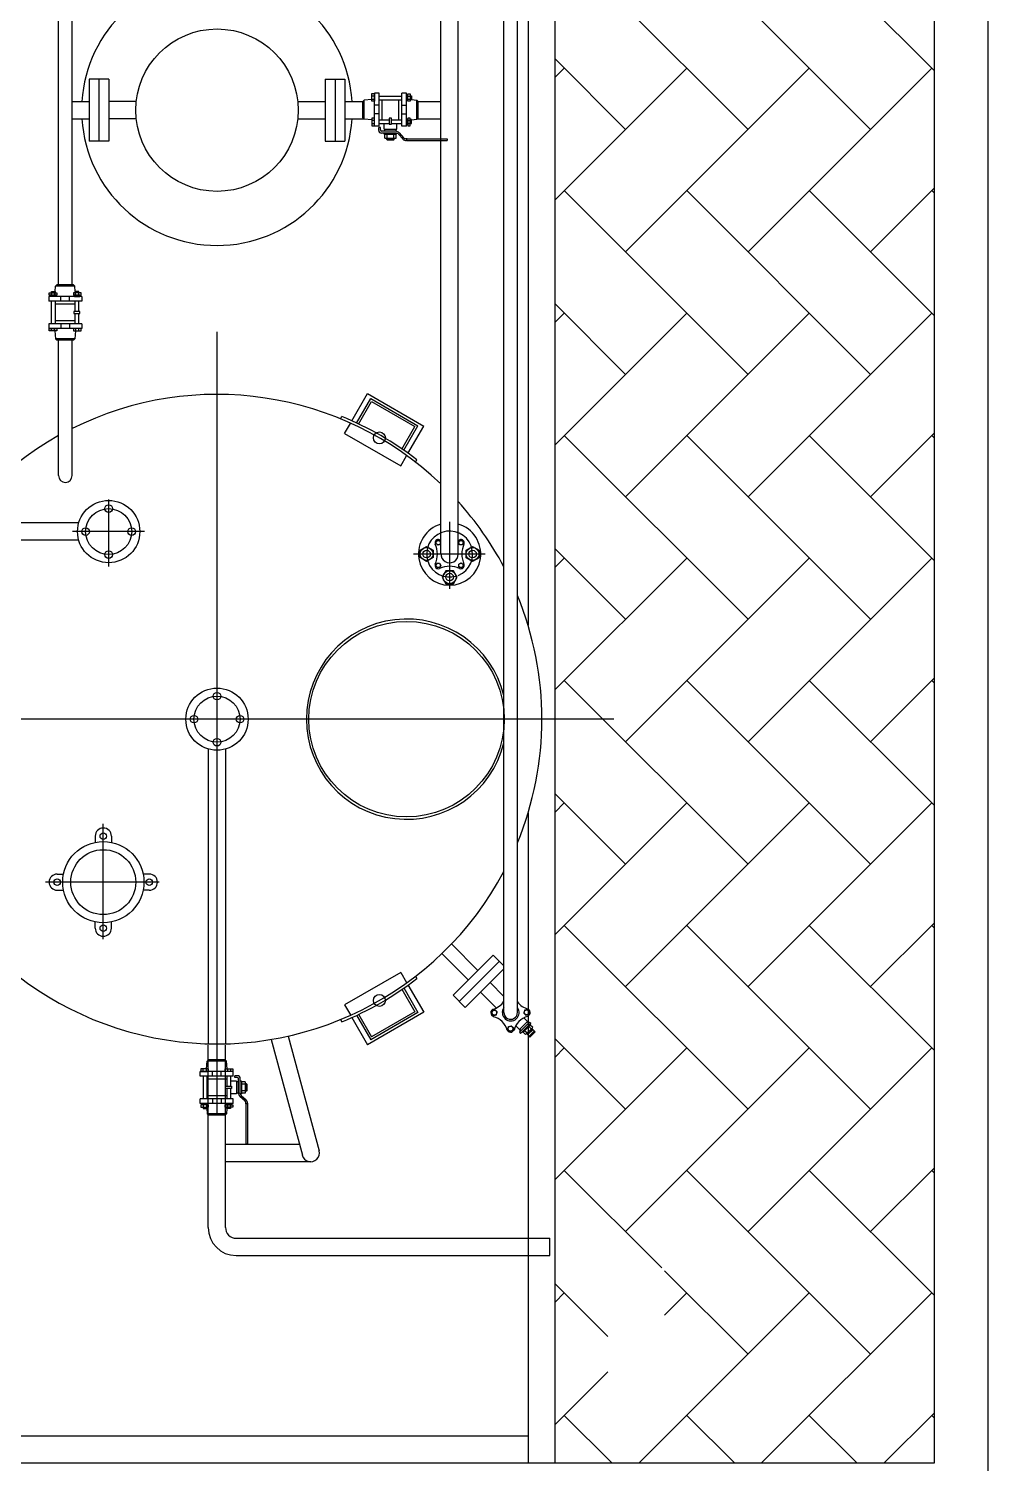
# Model space of a CAD drawing. Extents: x -93062 to 326984, y -142534 to 91021.
# Drawn here: x -12506 to -10734, y 69972 to 72622 of the extents above; entities that cross this region are included whole.
import ezdxf

# ---------------------------------------------------------------- set-up
doc = ezdxf.new("R2010")
doc.units = 0
doc.header["$LTSCALE"] = 1000
doc.header["$MEASUREMENT"] = 0
doc.layers.add('EQUIPMENT', color=8, linetype='Continuous')

# ---------------------------------------------------------------- blocks, each defined once
blk = doc.blocks.new('A$C057769C0')
at = {"layer": 'EQUIPMENT', "linetype": 'Continuous'}
for p, q in [((9150, 9599.5), (9150, 15299.5)), ((9850, 15299.5), (9850, 9599.5)), ((9100, 13051.2), (9100, 11147.9)), ((8233.1, 11776.9), (8233.1, 12422.2)), ((8258.1, 11776.9), (8258.1, 12422.2)), ((9166.9, 12403.4), (9506.3, 12064)), ((9393.1, 12403.4), (9732.5, 12064)), ((9619.4, 12403.4), (9850, 12172.8)), ((9150, 12194), (9280, 12064)), ((9150, 12160.2), (9166.9, 12177.1)), ((9150, 11934), (9393.1, 12177.1)), ((9280, 11837.7), (9619.4, 12177.1)), ((9506.3, 11837.7), (9845.7, 12177.1)), ((8950.5, 12046.6), (8950.5, 12043.3)), ((9732.5, 11837.7), (9850, 11955.1)), ((9166.9, 11950.8), (9506.3, 11611.4)), ((9393.1, 11950.8), (9732.5, 11611.4)), ((9619.4, 11950.8), (9850, 11720.3)), ((9845.7, 11950.8), (9850, 11946.5)), ((9150, 11741.4), (9280, 11611.4)), ((9150, 11707.7), (9166.9, 11724.6)), ((9150, 11481.4), (9393.1, 11724.6)), ((9280, 11385.2), (9619.4, 11724.6)), ((9506.3, 11385.2), (9845.7, 11724.6)), ((8233.1, 11424.3), (8233.1, 11674.6)), ((8258.1, 11424.3), (8258.1, 11674.6)), ((9166.9, 11498.3), (9506.3, 11158.9)), ((9393.1, 11498.3), (9732.5, 11158.9)), ((9619.4, 11498.3), (9850, 11267.7)), ((9732.5, 11385.2), (9850, 11502.6)), ((9845.7, 11498.3), (9850, 11494)), ((8900.7, 11286.6), (8912.7, 11293.6)), ((8912.7, 11293.6), (8924.7, 11286.6)), ((8930.2, 11302.6), (8934.2, 11304.9)), ((8930.2, 11298), (8930.2, 11302.6)), ((8934.2, 11295.7), (8930.2, 11298)), ((8934.2, 11304.9), (8938.2, 11302.6)), ((8938.2, 11298), (8934.2, 11295.7)), ((8938.2, 11302.6), (8938.2, 11298)), ((8971.6, 11300.3), (8973.9, 11304.3)), ((8973.9, 11296.3), (8971.6, 11300.3)), ((8973.9, 11304.3), (8978.5, 11304.3)), ((8978.5, 11296.3), (8973.9, 11296.3)), ((8978.5, 11304.3), (8980.8, 11300.3)), ((8980.8, 11300.3), (8978.5, 11296.3)), ((8985.7, 11286.3), (8997.7, 11293.2)), ((8997.7, 11293.2), (9009.7, 11286.3)), ((8900.7, 11272.8), (8900.7, 11286.6)), ((8912.7, 11265.9), (8900.7, 11272.8)), ((8924.7, 11272.8), (8912.7, 11265.9)), ((8924.7, 11286.6), (8924.7, 11272.8)), ((8985.7, 11272.4), (8985.7, 11286.3)), ((8997.7, 11265.5), (8985.7, 11272.4)), ((9009.7, 11272.4), (8997.7, 11265.5)), ((9009.7, 11286.3), (9009.7, 11272.4)), ((9150, 11288.9), (9280, 11158.9)), ((9150, 11255.1), (9166.9, 11272)), ((9150, 11028.9), (9393.1, 11272)), ((9280, 10932.6), (9619.4, 11272)), ((9506.3, 10932.6), (9845.7, 11272)), ((8929.6, 11258.3), (8931.9, 11262.3)), ((8931.9, 11254.3), (8929.6, 11258.3)), ((8931.9, 11262.3), (8936.5, 11262.3)), ((8936.5, 11254.3), (8931.9, 11254.3)), ((8936.5, 11262.3), (8938.8, 11258.3)), ((8938.8, 11258.3), (8936.5, 11254.3)), ((8948.5, 11248.6), (8941.5, 11236.6)), ((8962.3, 11248.6), (8948.5, 11248.6)), ((8969.2, 11236.6), (8962.3, 11248.6)), ((8972.2, 11260.6), (8976.2, 11262.9)), ((8972.2, 11256), (8972.2, 11260.6)), ((8976.2, 11253.7), (8972.2, 11256)), ((8976.2, 11262.9), (8980.2, 11260.6)), ((8980.2, 11256), (8976.2, 11253.7)), ((8980.2, 11260.6), (8980.2, 11256)), ((8941.5, 11236.6), (8948.5, 11224.6)), ((8948.5, 11224.6), (8962.3, 11224.6)), ((8962.3, 11224.6), (8969.2, 11236.6)), ((9166.9, 11045.7), (9506.3, 10706.3)), ((9393.1, 11045.7), (9732.5, 10706.3)), ((9619.4, 11045.7), (9850, 10815.2)), ((9732.5, 10932.6), (9850, 11050)), ((9845.7, 11045.7), (9850, 11041.4)), ((9150, 10836.3), (9280, 10706.3)), ((9150, 10802.6), (9166.9, 10819.5)), ((9150, 10576.3), (9393.1, 10819.5)), ((9280, 10480.1), (9619.4, 10819.5)), ((9506.3, 10480.1), (9845.7, 10819.5)), ((9100, 10800.8), (9100, 9599.5)), ((9166.9, 10593.2), (9506.3, 10253.8)), ((9393.1, 10593.2), (9732.5, 10253.8)), ((9619.4, 10593.2), (9850, 10362.6)), ((9732.5, 10480.1), (9850, 10597.5)), ((9845.7, 10593.2), (9850, 10588.9)), ((9085.7, 10397.6), (9085.7, 10402.5)), ((9150, 10383.8), (9280, 10253.8)), ((9150, 10350), (9166.9, 10366.9)), ((9150, 10123.8), (9393.1, 10366.9)), ((9280, 10027.5), (9619.4, 10366.9)), ((9506.3, 10027.5), (9845.7, 10366.9)), ((8677.8, 10188.7), (8541.2, 10188.7)), ((8698.6, 10156.7), (8541.2, 10156.7)), ((9166.9, 10140.6), (9347.1, 9960.4)), ((9393.1, 10140.6), (9732.5, 9801.2)), ((9619.4, 10140.6), (9850, 9910.1)), ((9732.5, 10027.5), (9850, 10144.9)), ((9845.7, 10140.6), (9850, 10136.3)), ((8561.2, 10015.3), (9140, 10015.3)), ((9140, 9983.3), (9140, 10015.3)), ((8561.2, 9983.3), (9140, 9983.3)), ((9352.2, 9955.3), (9506.3, 9801.2)), ((9150, 9931.2), (9247.2, 9834)), ((9150, 9897.5), (9166.9, 9914.4)), ((9304.6, 9599.5), (9619.4, 9914.4)), ((9352.2, 9873.4), (9393.1, 9914.4)), ((9530.8, 9599.5), (9845.7, 9914.4)), ((9150, 9671.2), (9247.2, 9768.4)), ((9166.9, 9688.1), (9255.4, 9599.5)), ((9393.1, 9688.1), (9481.7, 9599.5)), ((9619.4, 9688.1), (9708, 9599.5)), ((9757.1, 9599.5), (9850, 9692.4)), ((9845.7, 9688.1), (9850, 9683.8)), ((9100, 9649.5), (7000, 9649.5)), ((9850, 9599.5), (6950, 9599.5))]:
    blk.add_line(p, q, dxfattribs=at)
at = {"layer": 'EQUIPMENT'}
for p, q in [((9055.5, 10432.3), (9055.5, 13766.8)), ((9080.5, 10432.9), (9080.5, 13767.3)), ((8939.2, 11280.2), (8939.2, 12919.7)), ((8971.2, 11279.3), (8971.2, 12919.7)), ((8325.6, 12157), (8289.6, 12157)), ((8289.6, 12157), (8289.6, 12042)), ((8307.6, 12157), (8307.6, 12042)), ((8325.6, 12157), (8325.6, 12042)), ((8725.6, 12157), (8725.6, 12042)), ((8725.6, 12157), (8761.6, 12157)), ((8743.6, 12157), (8743.6, 12042)), ((8761.6, 12157), (8761.6, 12042)), ((8258.1, 12115.5), (8289.6, 12115.5)), ((8376.5, 12115.5), (8325.6, 12115.5)), ((8674.8, 12115.5), (8725.6, 12115.5)), ((8761.6, 12115.5), (8797.3, 12115.5)), ((8894.7, 12115.5), (8939.2, 12115.5)), ((8258.1, 12083.5), (8289.6, 12083.5)), ((8376.5, 12083.5), (8325.6, 12083.5)), ((8674.8, 12083.5), (8725.6, 12083.5)), ((8761.6, 12083.5), (8797.3, 12083.5)), ((8894.7, 12083.5), (8939.2, 12083.5)), ((8325.6, 12042), (8289.6, 12042)), ((8725.6, 12042), (8761.6, 12042)), ((8525.6, 10246.9), (8525.6, 11689.7)), ((8774.4, 11525.2), (8803.7, 11575.9)), ((8783.4, 11521.2), (8809.6, 11566.7)), ((8787, 11519.6), (8811.1, 11561.2)), ((8803.7, 11575.9), (8907.6, 11515.9)), ((8809.6, 11566.7), (8896.6, 11516.4)), ((8811.1, 11561.2), (8891.2, 11515)), ((8753.7, 11529.3), (8756.2, 11533.7)), ((8761.2, 11502.3), (8771.9, 11520.8)), ((8867.1, 11473.3), (8891.2, 11515)), ((8870.4, 11471), (8896.6, 11516.4)), ((8878.3, 11465.2), (8907.6, 11515.9)), ((8761.2, 11502.3), (8865.1, 11442.3)), ((8865.1, 11442.3), (8875.8, 11460.8)), ((8892.2, 11449.3), (8894.8, 11453.7)), ((8325.5, 11380.3), (8325.5, 11256.6)), ((8270.3, 11336.9), (8029.9, 11336.9)), ((8391.5, 11320.9), (8258.7, 11320.9)), ((8955.2, 11338.7), (8955.2, 11215)), ((8270.3, 11304.9), (7820, 11304.9)), ((9021.1, 11279.3), (8888.4, 11279.3)), ((9258.5, 10974.5), (7957.5, 10974.5)), ((8591.6, 10974.3), (8458.8, 10974.3)), ((8509.6, 10374.5), (8509.6, 10919.1)), ((8541.6, 10374.5), (8541.6, 10919.1)), ((8315.6, 10567.8), (8315.6, 10780.9)), ((8300.6, 10758.2), (8300.6, 10746.7)), ((8330.6, 10758.2), (8330.6, 10746.7)), ((8230.6, 10688.2), (8242.1, 10688.2)), ((8400.6, 10688.2), (8389.1, 10688.2)), ((8418.8, 10673.2), (8208.8, 10673.2)), ((8230.6, 10658.2), (8242.1, 10658.2)), ((8400.6, 10658.2), (8389.1, 10658.2)), ((8300.6, 10588.2), (8300.6, 10599.7)), ((8330.6, 10588.2), (8330.6, 10599.7)), ((8958.6, 10559), (9007.5, 10510.1)), ((8940.9, 10541.3), (8989.8, 10492.4)), ((8961.6, 10464.1), (9035.8, 10538.4)), ((8972.9, 10452.8), (9047.1, 10527.1)), ((9035.8, 10538.4), (9055.5, 10518.7)), ((8865.1, 10506.4), (8761.2, 10446.4)), ((8865.1, 10506.4), (8875.8, 10487.8)), ((8892.2, 10499.3), (8894.8, 10495)), ((8984.2, 10441.5), (9055.5, 10512.8)), ((8867.1, 10475.3), (8891.2, 10433.7)), ((8870.4, 10477.7), (8896.6, 10432.2)), ((8878.3, 10483.4), (8907.6, 10432.7)), ((8761.2, 10446.4), (8771.9, 10427.8)), ((8961.6, 10464.1), (8984.2, 10441.5)), ((8753.7, 10419.3), (8756.2, 10415)), ((8774.4, 10423.4), (8803.7, 10372.7)), ((8783.4, 10427.4), (8809.6, 10382)), ((8787, 10429.1), (8811.1, 10387.4)), ((8907.6, 10432.7), (8803.7, 10372.7)), ((8896.6, 10432.2), (8809.6, 10382)), ((8891.2, 10433.7), (8811.1, 10387.4)), ((8509.2, 10035.3), (8509.2, 10372.1)), ((8541.2, 10035.3), (8541.2, 10372.1)), ((8625.8, 10382.7), (8683.2, 10168.5)), ((8657.2, 10388.9), (8714.1, 10176.8)), ((8582.2, 10189.3), (8578.9, 10189.3))]:
    blk.add_line(p, q, dxfattribs=at)
at = {"layer": 'EQUIPMENT', "ltscale": 8}
for p, q in [((8797.3, 12118), (8794.8, 12115.5)), ((8794.8, 12085), (8794.8, 12115.5)), ((8811.7, 12119.2), (8797.3, 12118)), ((8797.3, 12082.7), (8797.3, 12118)), ((8811.7, 12130), (8816.2, 12130)), ((8811.7, 12116), (8811.7, 12130)), ((8816.2, 12116), (8811.7, 12116)), ((8811.8, 12125.8), (8815.9, 12125.8)), ((8812.1, 12119.9), (8815.9, 12119.9)), ((8816.2, 12130), (8816.2, 12116)), ((8816.3, 12119.6), (8816.2, 12119.6)), ((8825, 12130.9), (8816.3, 12130.9)), ((8816.3, 12069.8), (8816.3, 12130.9)), ((8825, 12069.8), (8825, 12130.9)), ((8825, 12125.4), (8867, 12125.4)), ((8825, 12118.4), (8867, 12118.4)), ((8830.5, 12081.9), (8830.5, 12118.4)), ((8861.5, 12081.9), (8861.5, 12118.4)), ((8875.6, 12130.9), (8867, 12130.9)), ((8867, 12069.8), (8867, 12130.9)), ((8875.6, 12069.8), (8875.6, 12130.9)), ((8875.6, 12119.6), (8882.3, 12119.1)), ((8875.7, 12127.7), (8877.6, 12127.7)), ((8875.7, 12117.6), (8875.7, 12127.7)), ((8877.6, 12117.6), (8875.7, 12117.6)), ((8877.6, 12127.7), (8877.6, 12117.6)), ((8877.8, 12129.9), (8882.3, 12129.9)), ((8877.8, 12115.9), (8877.8, 12129.9)), ((8882.3, 12115.9), (8877.8, 12115.9)), ((8877.9, 12125.6), (8882.1, 12125.6)), ((8878.2, 12119.7), (8882, 12119.7)), ((8882.3, 12129.9), (8882.3, 12115.9)), ((8882.3, 12125.7), (8884.8, 12125.7)), ((8884.8, 12118.7), (8882.3, 12118.7)), ((8884.8, 12125.7), (8884.8, 12118.7)), ((8884.8, 12118.9), (8894.7, 12118)), ((8894.7, 12082.7), (8894.7, 12118)), ((8894.7, 12118), (8897.1, 12115.5)), ((8897.1, 12085), (8897.1, 12115.5)), ((8825, 12108.4), (8816.3, 12108.4)), ((8825, 12092.4), (8816.3, 12092.4)), ((8867, 12108.4), (8875.6, 12108.4)), ((8867, 12092.4), (8875.6, 12092.4)), ((8797.3, 12082.7), (8794.8, 12085)), ((8811.7, 12081.5), (8797.3, 12082.7)), ((8811.7, 12084.7), (8811.7, 12070.7)), ((8816.2, 12084.7), (8811.7, 12084.7)), ((8811.7, 12070.7), (8816.2, 12070.7)), ((8811.8, 12074.9), (8815.9, 12074.9)), ((8812.1, 12080.8), (8815.9, 12080.8)), ((8816.2, 12070.7), (8816.2, 12084.7)), ((8816.3, 12081.1), (8816.2, 12081.1)), ((8825, 12069.8), (8816.3, 12069.8)), ((8827.5, 12067.2), (8824.2, 12067.2)), ((8824.2, 12062), (8824.2, 12067.2)), ((8825, 12081.9), (8843.7, 12081.9)), ((8825, 12074.9), (8843.7, 12074.9)), ((8827.5, 12062.9), (8827.5, 12067.2)), ((8855.7, 12060.4), (8830, 12060.4)), ((8834.3, 12064.2), (8834.3, 12074.9)), ((8834.3, 12064.2), (8857.6, 12064.2)), ((8835.6, 12060.4), (8835.6, 12064.2)), ((8847.9, 12084.4), (8843.7, 12084.4)), ((8843.7, 12084.4), (8843.7, 12073.5)), ((8843.7, 12073.5), (8847.9, 12073.5)), ((8847.9, 12073.5), (8847.9, 12084.4)), ((8847.9, 12081.9), (8867, 12081.9)), ((8847.9, 12074.9), (8867, 12074.9)), ((8856.3, 12060.4), (8856.3, 12064.2)), ((8857.6, 12064.2), (8857.6, 12074.9)), ((8875.6, 12069.8), (8867, 12069.8)), ((8875.6, 12081.1), (8875.7, 12081.1)), ((8877.6, 12083.1), (8875.7, 12083.1)), ((8875.7, 12083.1), (8875.7, 12073)), ((8875.7, 12073), (8877.6, 12073)), ((8877.6, 12073), (8877.6, 12083.1)), ((8877.8, 12084.8), (8877.8, 12070.8)), ((8882.3, 12084.8), (8877.8, 12084.8)), ((8877.8, 12070.8), (8882.3, 12070.8)), ((8877.9, 12075.1), (8882.1, 12075.1)), ((8878.2, 12081), (8882, 12081)), ((8882.3, 12070.8), (8882.3, 12084.8)), ((8884.8, 12082), (8882.3, 12082)), ((8882.3, 12075), (8884.8, 12075)), ((8884.8, 12081.8), (8894.7, 12082.7)), ((8884.8, 12075), (8884.8, 12082)), ((8894.7, 12082.7), (8897.1, 12085)), ((8857, 12057.1), (8829.2, 12057.1)), ((8834.5, 12054.9), (8834.5, 12057.1)), ((8834.5, 12054.9), (8857.4, 12054.9)), ((8835.6, 12047.9), (8835.6, 12054.9)), ((8835.6, 12047.9), (8856.3, 12047.9)), ((8839, 12045.5), (8839, 12047.9)), ((8839, 12045.5), (8852.8, 12045.5)), ((8839, 12045.5), (8839.9, 12044.7)), ((8839.7, 12047.9), (8839.7, 12054.9)), ((8839.9, 12044.7), (8839.9, 12047.9)), ((8839.9, 12044.7), (8851.9, 12044.7)), ((8851.9, 12044.7), (8851.9, 12047.9)), ((8852.8, 12045.5), (8851.9, 12044.7)), ((8852.1, 12047.9), (8852.1, 12054.9)), ((8852.8, 12045.5), (8852.8, 12047.9)), ((8856.3, 12047.9), (8856.3, 12054.9)), ((8857.4, 12054.9), (8857.4, 12057.1)), ((8860.6, 12055.4), (8868.9, 12046.3)), ((8861.9, 12057.6), (8870.3, 12048.3)), ((8875.9, 12046.6), (8874, 12046.6)), ((8875.9, 12043.3), (8875.2, 12043.3)), ((8875.9, 12042.5), (8875.9, 12047.5)), ((8875.9, 12046.6), (8950.5, 12046.6)), ((8875.9, 12043.3), (8950.5, 12043.3)), ((8226.7, 11764.6), (8227.5, 11774.4)), ((8227.5, 11774.4), (8230, 11776.9)), ((8262.9, 11774.4), (8227.5, 11774.4)), ((8260.6, 11776.9), (8230, 11776.9)), ((8262.9, 11774.4), (8260.6, 11776.9)), ((8263.7, 11764.6), (8262.9, 11774.4)), ((8214.7, 11755.4), (8214.7, 11746.8)), ((8275.7, 11755.4), (8214.7, 11755.4)), ((8275.7, 11746.8), (8214.7, 11746.8)), ((8215.7, 11757.5), (8215.7, 11762)), ((8215.7, 11762), (8229.7, 11762)), ((8229.7, 11757.5), (8215.7, 11757.5)), ((8217.8, 11755.5), (8217.8, 11757.4)), ((8217.8, 11757.4), (8228, 11757.4)), ((8228, 11755.5), (8217.8, 11755.5)), ((8219.8, 11762.1), (8219.8, 11764.6)), ((8219.8, 11764.6), (8226.8, 11764.6)), ((8220, 11757.7), (8220, 11761.8)), ((8220.1, 11704.8), (8220.1, 11746.8)), ((8225.9, 11755.4), (8226.5, 11762)), ((8225.9, 11758), (8225.9, 11761.8)), ((8226.8, 11764.6), (8226.8, 11762.1)), ((8227.1, 11704.8), (8227.1, 11746.8)), ((8228, 11757.4), (8228, 11755.5)), ((8229.7, 11762), (8229.7, 11757.5)), ((8237.2, 11746.8), (8237.2, 11755.4)), ((8253.2, 11746.8), (8253.2, 11755.4)), ((8274.7, 11762), (8260.7, 11762)), ((8260.7, 11762), (8260.7, 11757.5)), ((8260.7, 11757.5), (8274.7, 11757.5)), ((8262.4, 11757.4), (8262.4, 11755.5)), ((8272.5, 11757.4), (8262.4, 11757.4)), ((8262.4, 11755.5), (8272.5, 11755.5)), ((8263.6, 11764.6), (8263.6, 11762.1)), ((8270.6, 11764.6), (8263.6, 11764.6)), ((8263.6, 11727.7), (8263.6, 11746.8)), ((8264.4, 11755.4), (8264.4, 11755.5)), ((8264.5, 11758), (8264.5, 11761.8)), ((8270.4, 11757.7), (8270.4, 11761.8)), ((8270.6, 11762.1), (8270.6, 11764.6)), ((8270.6, 11727.7), (8270.6, 11746.8)), ((8272.5, 11755.5), (8272.5, 11757.4)), ((8274.7, 11757.5), (8274.7, 11762)), ((8275.7, 11755.4), (8275.7, 11746.8)), ((8263.6, 11741.3), (8227.1, 11741.3)), ((8261.2, 11727.7), (8261.2, 11723.5)), ((8272.1, 11727.7), (8261.2, 11727.7)), ((8261.2, 11723.5), (8272.1, 11723.5)), ((8263.6, 11704.8), (8263.6, 11723.5)), ((8270.6, 11704.8), (8270.6, 11723.5)), ((8272.1, 11723.5), (8272.1, 11727.7)), ((8214.7, 11704.8), (8214.7, 11696.1)), ((8275.7, 11704.8), (8214.7, 11704.8)), ((8275.7, 11696.1), (8214.7, 11696.1)), ((8215.6, 11691.5), (8215.6, 11696)), ((8215.6, 11696), (8229.6, 11696)), ((8229.6, 11691.5), (8215.6, 11691.5)), ((8219.7, 11691.6), (8219.7, 11695.7)), ((8225.6, 11691.8), (8225.6, 11695.7)), ((8225.9, 11696.1), (8226, 11696)), ((8226.3, 11691.5), (8227.5, 11677.1)), ((8263.6, 11710.3), (8227.1, 11710.3)), ((8229.6, 11696), (8229.6, 11691.5)), ((8237.2, 11704.8), (8237.2, 11696.1)), ((8253.2, 11704.8), (8253.2, 11696.1)), ((8274.8, 11696), (8260.8, 11696)), ((8260.8, 11696), (8260.8, 11691.5)), ((8260.8, 11691.5), (8274.8, 11691.5)), ((8264.1, 11691.5), (8262.9, 11677.1)), ((8264.4, 11696.1), (8264.4, 11696)), ((8264.8, 11691.8), (8264.8, 11695.7)), ((8270.7, 11691.6), (8270.7, 11695.7)), ((8274.8, 11691.5), (8274.8, 11696)), ((8275.7, 11704.8), (8275.7, 11696.1)), ((8262.9, 11677.1), (8227.5, 11677.1)), ((8227.5, 11677.1), (8230, 11674.6)), ((8260.6, 11674.6), (8230, 11674.6)), ((8262.9, 11677.1), (8260.6, 11674.6)), ((9042.2, 10440), (9012.5, 10469.8)), ((9055.5, 10462.2), (9030.2, 10487.5)), ((9058.8, 10423.4), (9058.8, 10423.5)), ((8506.3, 10328.1), (8507.5, 10342.5)), ((8507.5, 10342.5), (8510, 10344.9)), ((8542.9, 10342.5), (8507.5, 10342.5)), ((8540.6, 10344.9), (8510, 10344.9)), ((8542.9, 10342.5), (8540.6, 10344.9)), ((8544.1, 10328.1), (8542.9, 10342.5)), ((8494.7, 10314.8), (8494.7, 10323.4)), ((8555.7, 10323.4), (8494.7, 10323.4)), ((8555.7, 10314.8), (8494.7, 10314.8)), ((8495.6, 10328.1), (8495.6, 10323.6)), ((8509.6, 10328.1), (8495.6, 10328.1)), ((8495.6, 10323.6), (8509.6, 10323.6)), ((8499.7, 10327.9), (8499.7, 10323.8)), ((8500.1, 10314.8), (8500.1, 10272.8)), ((8505.6, 10327.7), (8505.6, 10323.9)), ((8505.9, 10323.4), (8506, 10323.6)), ((8507.1, 10314.8), (8507.1, 10272.8)), ((8509.6, 10323.6), (8509.6, 10328.1)), ((8517.2, 10314.8), (8517.2, 10323.4)), ((8533.2, 10314.8), (8533.2, 10323.4)), ((8540.8, 10328.1), (8554.8, 10328.1)), ((8540.8, 10323.6), (8540.8, 10328.1)), ((8554.8, 10323.6), (8540.8, 10323.6)), ((8543.6, 10314.8), (8543.6, 10296)), ((8544.4, 10323.4), (8544.4, 10323.6)), ((8544.8, 10327.7), (8544.8, 10323.9)), ((8550.6, 10314.8), (8550.6, 10296)), ((8550.7, 10327.9), (8550.7, 10323.8)), ((8554.8, 10328.1), (8554.8, 10323.6)), ((8555.7, 10314.8), (8555.7, 10323.4)), ((8558.4, 10312.3), (8558.4, 10315.6)), ((8563.5, 10315.6), (8558.4, 10315.6)), ((8562.7, 10312.3), (8558.4, 10312.3)), ((8568.5, 10282.8), (8568.5, 10310.6)), ((8543.6, 10309.3), (8507.1, 10309.3)), ((8541.2, 10291.8), (8541.2, 10296)), ((8541.2, 10296), (8552.1, 10296)), ((8552.1, 10291.8), (8541.2, 10291.8)), ((8543.6, 10291.8), (8543.6, 10272.8)), ((8561.3, 10305.4), (8550.6, 10305.4)), ((8550.6, 10291.8), (8550.6, 10272.8)), ((8552.1, 10296), (8552.1, 10291.8)), ((8561.3, 10305.4), (8561.3, 10282.2)), ((8565.2, 10304.2), (8561.3, 10304.2)), ((8565.2, 10284), (8565.2, 10309.8)), ((8570.6, 10305.3), (8568.5, 10305.3)), ((8570.6, 10305.3), (8570.6, 10282.4)), ((8577.6, 10304.2), (8570.6, 10304.2)), ((8577.6, 10300.1), (8570.6, 10300.1)), ((8577.6, 10287.6), (8570.6, 10287.6)), ((8577.6, 10304.2), (8577.6, 10283.5)), ((8580.1, 10300.7), (8577.6, 10300.7)), ((8580.8, 10299.8), (8577.6, 10299.8)), ((8580.8, 10287.9), (8577.6, 10287.9)), ((8580.1, 10286.9), (8577.6, 10286.9)), ((8580.1, 10300.7), (8580.1, 10286.9)), ((8580.1, 10300.7), (8580.8, 10299.8)), ((8580.1, 10286.9), (8580.8, 10287.9)), ((8580.8, 10299.8), (8580.8, 10287.9)), ((8494.7, 10264.2), (8494.7, 10272.8)), ((8555.7, 10272.8), (8494.7, 10272.8)), ((8555.7, 10264.2), (8494.7, 10264.2)), ((8495.7, 10262), (8495.7, 10257.5)), ((8509.7, 10262), (8495.7, 10262)), ((8495.7, 10257.5), (8509.7, 10257.5)), ((8497.8, 10264), (8497.8, 10262.2)), ((8508, 10264), (8497.8, 10264)), ((8497.8, 10262.2), (8508, 10262.2)), ((8499.8, 10257.4), (8499.8, 10255)), ((8500, 10261.8), (8500, 10257.7)), ((8505.9, 10264.2), (8506.5, 10257.5)), ((8505.9, 10261.6), (8505.9, 10257.8)), ((8506.8, 10255), (8506.8, 10257.4)), ((8543.6, 10278.3), (8507.1, 10278.3)), ((8508, 10262.2), (8508, 10264)), ((8509.7, 10257.5), (8509.7, 10262)), ((8517.2, 10272.8), (8517.2, 10264.2)), ((8533.2, 10272.8), (8533.2, 10264.2)), ((8540.7, 10262), (8554.7, 10262)), ((8540.7, 10257.5), (8540.7, 10262)), ((8554.7, 10257.5), (8540.7, 10257.5)), ((8542.4, 10262.2), (8542.4, 10264)), ((8542.4, 10264), (8552.5, 10264)), ((8552.5, 10262.2), (8542.4, 10262.2)), ((8543.6, 10255), (8543.6, 10257.4)), ((8544.4, 10264.2), (8544.4, 10264)), ((8544.5, 10261.6), (8544.5, 10257.8)), ((8550.4, 10261.8), (8550.4, 10257.7)), ((8561.3, 10282.2), (8550.6, 10282.2)), ((8550.6, 10257.4), (8550.6, 10255)), ((8552.5, 10264), (8552.5, 10262.2)), ((8554.7, 10262), (8554.7, 10257.5)), ((8555.7, 10264.2), (8555.7, 10272.8)), ((8565.2, 10283.5), (8561.3, 10283.5)), ((8567.9, 10277.9), (8577.3, 10269.4)), ((8570.6, 10282.4), (8568.5, 10282.4)), ((8570.1, 10279.1), (8579.3, 10270.9)), ((8577.6, 10283.5), (8570.6, 10283.5)), ((8583, 10263.9), (8578.1, 10263.9)), ((8578.9, 10263.9), (8578.9, 10265.8)), ((8578.9, 10263.9), (8578.9, 10189.3)), ((8582.2, 10263.9), (8582.2, 10264.5)), ((8582.2, 10263.9), (8582.2, 10189.3)), ((8499.8, 10255), (8506.8, 10255)), ((8506.7, 10255), (8507.5, 10245.1)), ((8542.9, 10245.1), (8507.5, 10245.1)), ((8507.5, 10245.1), (8510, 10242.7)), ((8540.6, 10242.7), (8510, 10242.7)), ((8542.9, 10245.1), (8540.6, 10242.7)), ((8543.7, 10255), (8542.9, 10245.1)), ((8550.6, 10255), (8543.6, 10255))]:
    blk.add_line(p, q, dxfattribs=at)
at = {"layer": 'EQUIPMENT', "ltscale": 5}
for p, q in [((9034.1, 10435.8), (9032.7, 10430.6)), ((9032.7, 10430.6), (9036.6, 10426.8)), ((9032.7, 10428), (9036.1, 10424.7)), ((9032.9, 10436.4), (9034.9, 10438.4)), ((9039.3, 10437.2), (9034.1, 10435.8)), ((9036.6, 10426.8), (9041.7, 10428.2)), ((9043.1, 10433.4), (9039.3, 10437.2)), ((9041.7, 10428.2), (9043.1, 10433.4)), ((9093.6, 10436.4), (9092.2, 10431.2)), ((9092.2, 10431.2), (9096, 10427.4)), ((9099.1, 10416), (9092.2, 10422.8)), ((9098.8, 10437.8), (9093.6, 10436.4)), ((9096, 10427.4), (9101.2, 10428.8)), ((9102.6, 10434), (9098.8, 10437.8)), ((9102.4, 10428.1), (9099.3, 10425)), ((9100.3, 10438.8), (9102.6, 10436.6)), ((9101.2, 10428.8), (9102.6, 10434)), ((9061.5, 10399.6), (9063.8, 10397.3)), ((9062.5, 10401.1), (9063.9, 10406.3)), ((9066.3, 10397.3), (9062.5, 10401.1)), ((9063.9, 10406.3), (9069, 10407.8)), ((9071.5, 10398.8), (9066.3, 10397.3)), ((9069, 10407.8), (9072.9, 10404)), ((9072.9, 10404), (9071.5, 10398.8)), ((9074.2, 10399.6), (9072.2, 10397.6)), ((9084.3, 10401.1), (9077.4, 10407.9)), ((9102.8, 10414.8), (9084, 10395.8)), ((9084, 10395.8), (9086.1, 10393.7)), ((9099.1, 10416), (9084.3, 10401.1)), ((9087.5, 10399.4), (9085.1, 10401.8)), ((9104.9, 10412.7), (9086.1, 10393.7)), ((9090.4, 10395.2), (9089, 10396.6)), ((9090.4, 10395.2), (9104.9, 10409.9)), ((9095.5, 10391.5), (9091.1, 10395.9)), ((9098.2, 10394.1), (9093.7, 10398.6)), ((9095.5, 10391.5), (9108.7, 10404.8)), ((9097.4, 10393.3), (9103.6, 10387.1)), ((9099.3, 10392.1), (9097.7, 10393.7)), ((9100.7, 10412.7), (9098.2, 10415.2)), ((9100.4, 10392.3), (9098.3, 10394.3)), ((9099.3, 10392.1), (9108.1, 10401)), ((9099.3, 10392.1), (9100.4, 10392.3)), ((9100.4, 10392.3), (9108, 10400)), ((9106.1, 10402.1), (9101.6, 10406.6)), ((9102.8, 10414.8), (9104.9, 10412.7)), ((9111.9, 10398.3), (9103, 10389.3)), ((9104.9, 10409.9), (9103.5, 10411.3)), ((9113.3, 10396.9), (9103.6, 10387.1)), ((9108.7, 10404.8), (9104.2, 10409.2)), ((9108, 10400), (9105.9, 10402)), ((9108.1, 10401), (9106.5, 10402.6)), ((9113.3, 10396.9), (9107, 10403.1)), ((9108.1, 10401), (9108, 10400))]:
    blk.add_line(p, q, dxfattribs=at)
at = {"layer": 'EQUIPMENT', "ltscale": 0.5}
blk.add_lwpolyline([(6850, 500), (9950, 500), (9950, 15399.5), (6850, 15399.5), (6850, 500)], dxfattribs=at)
at = {"layer": 'EQUIPMENT', "linetype": 'Continuous'}
for centre, radius in [((8525.6, 12099.5), 150), ((8912.7, 11279.5), 12), ((8934.2, 11300.3), 4), ((8976.2, 11300.3), 4), ((8997.7, 11279.5), 12), ((8934.2, 11258.3), 4), ((8955.2, 11236.6), 12), ((8976.2, 11258.3), 4)]:
    blk.add_circle(centre, radius, dxfattribs=at)
at = {"layer": 'EQUIPMENT'}
for centre, radius in [((8825.6, 11493.9), 11), ((8325.5, 11320.9), 57.5), ((8325.5, 11320.9), 42.5), ((8325.5, 11363.4), 7), ((8283, 11320.9), 7), ((8368, 11320.9), 7), ((8325.5, 11278.4), 7), ((8912.7, 11279.3), 7), ((8997.7, 11279.3), 7), ((8955.2, 11236.8), 7), ((8875.6, 10974.3), 180.5), ((8525.6, 10974.3), 57.5), ((8525.6, 10974.3), 42.5), ((8525.6, 11016.8), 7), ((8483.1, 10974.3), 7), ((8568.1, 10974.3), 7), ((8525.6, 10931.8), 7), ((8315.6, 10758.2), 6), ((8315.6, 10673.2), 75), ((8315.6, 10673.2), 60), ((8230.6, 10673.2), 6), ((8400.6, 10673.2), 6), ((8315.6, 10588.2), 6), ((8825.6, 10454.7), 11)]:
    blk.add_circle(centre, radius, dxfattribs=at)
at = {"layer": 'EQUIPMENT', "ltscale": 5}
for centre in [(9037.9, 10432), (9097.4, 10432.6), (9067.7, 10402.5)]:
    blk.add_circle(centre, 4.47, dxfattribs=at)
at = {"layer": 'EQUIPMENT', "linetype": 'Continuous'}
for centre, radius, start, end in [((8525.6, 12099.5), 250, 3.6665, 176.3335), ((8525.6, 12099.5), 250, 183.6665, 356.3335), ((8525.6, 10974.3), 600, 46.4808, 116.4767), ((8525.6, 10974.3), 605, 52.4014, 67.5986), ((8525.6, 10974.3), 600, 119.1764, 332.0113), ((8245.6, 11424.3), 12.5, 180, 0), ((8525.6, 10974.3), 600, 27.9887, 42.1074), ((8934.2, 11300.3), 6, 65.8105, 204.1895), ((8887.4, 11279.3), 45.2, 335.8105, 24.1895), ((8955.2, 11347), 45.2, 244.3169, 249.3272), ((8955.2, 11347), 45.2, 290.7071, 294.1895), ((8976.2, 11300.3), 6, 335.8105, 114.1895), ((9022.9, 11279.3), 45.2, 155.8105, 204.1895), ((8934.2, 11258.3), 6, 155.8105, 294.1895), ((8955.2, 11211.5), 45.2, 65.8105, 114.1895), ((8976.2, 11258.3), 6, 245.8105, 24.1895), ((8525.6, 10974.3), 600, 337.6242, 22.3758), ((8875.6, 10974.3), 185, 13.5852, 346.4148), ((8525.6, 10974.3), 605, 292.4014, 307.5986), ((9068, 10432.3), 15.5, 143.7591, 36.328), ((9068, 10432.3), 12.5, 180, 2.7069), ((8698.6, 10172.7), 16, 195, 15), ((8561.2, 10035.3), 52, 180, 270), ((8561.2, 10035.3), 20, 180, 270)]:
    blk.add_arc(centre, radius, start, end, dxfattribs=at)
at = {"layer": 'EQUIPMENT', "ltscale": 8}
for centre, radius, start, end in [((8829.2, 12062), 4.97, 180, 270), ((8830, 12062.9), 2.49, 180, 270), ((8855.7, 12052.1), 8.29, 42.0953, 90), ((8857, 12052.1), 4.97, 42.0953, 90), ((8875.2, 12051.6), 8.29, 222.0953, 270), ((8874, 12051.6), 4.97, 222.0953, 270), ((8562.7, 10309.8), 2.49, 0, 90), ((8563.5, 10310.6), 4.97, 0, 90), ((8573.5, 10284), 8.29, 180, 227.9047), ((8573.5, 10282.8), 4.97, 180, 227.9047), ((8573.9, 10265.8), 4.97, 0, 47.9047), ((8573.9, 10264.5), 8.29, 0, 47.9047)]:
    blk.add_arc(centre, radius, start, end, dxfattribs=at)
at = {"layer": 'EQUIPMENT'}
for centre, radius, start, end in [((8955.2, 11279.3), 57.5, 106.1301, 73.8436), ((8955.2, 11279.3), 42.5, 292.1152, 286.948), ((8955.2, 11279.3), 16, 176.7735, 0), ((8315.6, 10758.2), 15, 0, 180), ((8230.6, 10673.2), 15, 90, 270), ((8400.6, 10673.2), 15, 270, 90), ((8315.6, 10588.2), 15, 180, 0)]:
    blk.add_arc(centre, radius, start, end, dxfattribs=at)
at = {"layer": 'EQUIPMENT', "ltscale": 5}
for centre, radius, start, end in [((9026.5, 10471.9), 34.5, 283.9053, 327.0829), ((9108.4, 10472.3), 34.5, 215.8612, 256.4254), ((9037.4, 10432.1), 6.19, 135.7376, 229.0632), ((9028, 10391.1), 34.5, 14.1802, 76.4254), ((9107.7, 10391.5), 34.5, 104.1802, 166.7003), ((9098, 10432.5), 6.19, 315.7376, 49.0632), ((9067.8, 10402), 6.19, 221.5424, 314.868)]:
    blk.add_arc(centre, radius, start, end, dxfattribs=at)

msp = doc.modelspace()

# ---------------------------------------------------------------- block references
at = {"layer": 'EQUIPMENT'}
msp.add_blockref('A$C057769C0', (-20684.3, 60372.1), dxfattribs=at)

doc.saveas('drawing.dxf')
